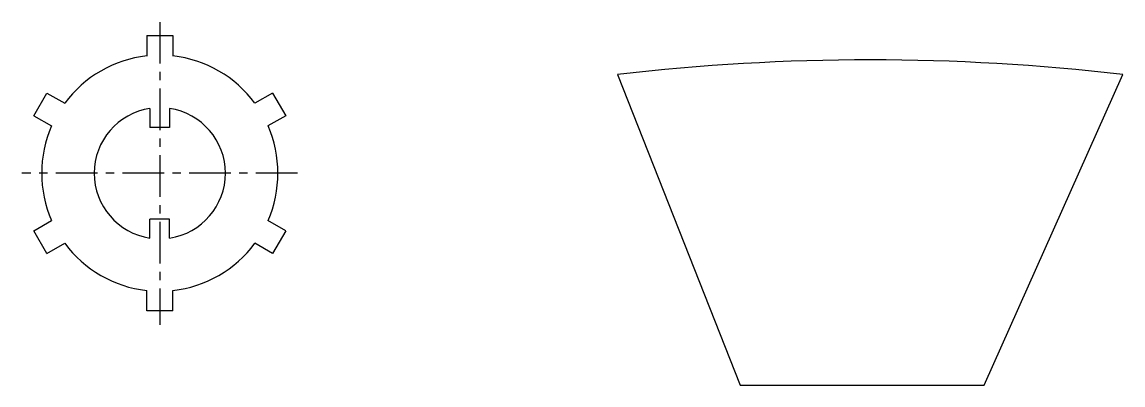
# Model space of a CAD drawing. Header units: millimetres. Extents: x 290 to 458, y 165 to 221.
import ezdxf

# ---------------------------------------------------------------- set-up
doc = ezdxf.new("R2010")
doc.units = ezdxf.units.MM
doc.linetypes.add('CENTER', pattern=[50.8, 31.75, -6.35, 6.35, -6.35])

# ---------------------------------------------------------------- blocks, each defined once
blk = doc.blocks.new('*U16')
at = {"color": 7, "lineweight": 30}
for p, q in [((-2, 1.56), (-2, -1.56)), ((-2, 1.56), (2, 1.56)), ((2, 1.56), (2, -1.56))]:
    blk.add_line(p, q, dxfattribs=at)
blk = doc.blocks.new('*U17')
at = {"color": 0, "linetype": 'ByBlock', "lineweight": -2, "transparency": 16777216}
blk.add_blockref('*U16', (310.95, 217.16), dxfattribs=at)
for p, rotation in [((294.11, 207.44), 59.99999999999999), ((327.79, 207.44), 299.9999999999999), ((294.11, 188), 120), ((327.79, 188), 240), ((310.95, 178.27), 180)]:
    blk.add_blockref('*U16', p, dxfattribs=dict(at, rotation=rotation))

msp = doc.modelspace()

# ---------------------------------------------------------------- linework, layer by layer
at = {"color": 1, "linetype": 'CENTER', "ltscale": 0.2}
for p, q in [((310.95, 220.79), (310.95, 174.59)), ((331.95, 197.72), (289.95, 197.72))]:
    msp.add_line(p, q, dxfattribs=at)
at = {"color": 7, "lineweight": 30}
for p, q in [((380.69, 212.77), (399.37, 165.41)), ((436.59, 165.41), (457.73, 212.77)), ((309.45, 207.6), (309.45, 204.72)), ((312.45, 207.6), (312.45, 204.72)), ((312.45, 204.72), (309.45, 204.72)), ((309.45, 187.83), (309.45, 190.72)), ((312.45, 190.72), (309.45, 190.72)), ((312.45, 187.83), (312.45, 190.72)), ((399.37, 165.41), (436.59, 165.41))]:
    msp.add_line(p, q, dxfattribs=at)
for centre, radius, start, end in [((310.95, 197.72), 18, 96.3794, 143.6206), ((310.95, 197.72), 18, 36.3794, 83.6206), ((419.21, -115.98), 331, 83.3166, 96.6834), ((310.95, 197.72), 10, 98.6269, 261.3731), ((310.95, 197.72), 10, 278.6269, 81.3731), ((310.95, 197.72), 18, 156.3794, 203.6206), ((310.95, 197.72), 18, 336.3794, 23.6206), ((310.95, 197.72), 18, 216.3794, 263.6206), ((310.95, 197.72), 18, 276.3794, 323.6206)]:
    msp.add_arc(centre, radius, start, end, dxfattribs=at)

# ---------------------------------------------------------------- block references
at = {"color": 3}
msp.add_blockref('*U17', (0, 0), dxfattribs=at)

doc.saveas('drawing.dxf')
